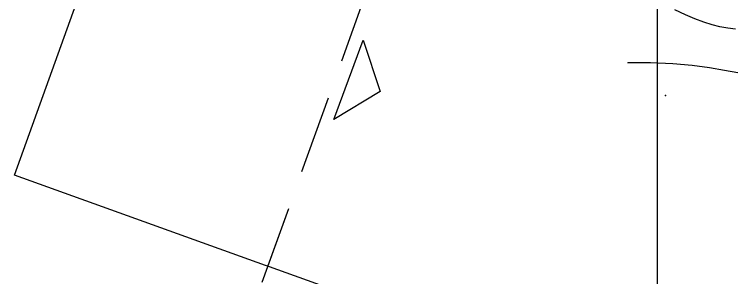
# Model space of a CAD drawing. Header units: metres. Extents: x 820373 to 834957, y 7564678 to 7566875.
# Drawn here: x 821097.4 to 821212.5, y 7564934.9 to 7564977.1 of the extents above; entities that cross this region are included whole.
import ezdxf
from ezdxf.enums import TextEntityAlignment as Align

# ---------------------------------------------------------------- set-up
doc = ezdxf.new("R2010")
doc.units = ezdxf.units.M
doc.linetypes.add('HIDDEN', pattern=[0.375, 0.25, -0.125])
for name, color, linetype in [('P-ARTICULAÇÃO', 4, 'HIDDEN'), ('P-ARTICULAÇÃO-TEXTO-1', 1, 'Continuous'), ('P-MALHA-IMPAR', 1, 'Continuous'), ('P-WIPEOUT1', 5, 'Continuous'), ('P-WIPEOUT2', 2, 'Continuous'), ('XREF_TOP$0$T-HM-COTA', 252, 'Continuous'), ('XREF_TOP$0$T-HM-CURVA_INTERMEDIÁRIA', 252, 'Continuous'), ('XREF_TOP$0$T-HM-CURVA_MESTRA', 23, 'Continuous')]:
    doc.layers.add(name, color=color, linetype=linetype)
doc.layers.add('P-FOLHA', color=4, linetype='Continuous', plot=False)
doc.styles.add('XREF_TOP$0$ROMANS', font='arial.ttf', dxfattribs={"height": 1.5})

# ---------------------------------------------------------------- blocks, each defined once
blk = doc.blocks.new('MALHA-IMPAR')
at = {"layer": 'P-MALHA-IMPAR'}
for p, q in [((821200, 7564914.47), (821200, 7565165.02)), ((821100, 7564950.46), (821100, 7564958.77))]:
    blk.add_line(p, q, dxfattribs=at)
blk = doc.blocks.new('XREF_TOP$0$PONTO')
at = {"layer": 'XREF_TOP$0$T-HM-COTA'}
blk.add_point((0, 0), dxfattribs=at)
blk = doc.blocks.new('XREF_TOP')
at = {"layer": 'XREF_TOP$0$T-HM-CURVA_INTERMEDIÁRIA', "flags": 128}
for points in [[(821212.48, 7564974.72), (821211.23, 7564974.86), (821209.99, 7564975.08), (821208.72, 7564975.39), (821207.4, 7564975.81), (821205.99, 7564976.35), (821204.46, 7564977.01), (821202.78, 7564977.81)], [(821179.96, 7564977.2), (821179.61, 7564975.89), (821179.3, 7564974.95), (821179.05, 7564974.5)]]:
    blk.add_lwpolyline(points, dxfattribs=at)
at = {"layer": 'XREF_TOP$0$T-HM-CURVA_MESTRA', "flags": 128}
blk.add_lwpolyline([(821190.56, 7564969.18), (821194.98, 7564969.4), (821198.92, 7564969.4), (821202.44, 7564969.23), (821205.55, 7564968.95), (821208.3, 7564968.58), (821210.71, 7564968.18), (821212.82, 7564967.79)], dxfattribs=at)
at = {"layer": 'XREF_TOP$0$T-HM-COTA', "rotation": 160.3219444444443}
for p in [(821180.66, 7564973.88, 819.1), (821201.3, 7564964.1, 820.98)]:
    blk.add_blockref('XREF_TOP$0$PONTO', p, dxfattribs=at)
at = {"layer": 'XREF_TOP$0$T-HM-CURVA_MESTRA', "style": 'XREF_TOP$0$ROMANS'}
blk.add_text('820', height=1.5, rotation=182.7555, dxfattribs=at).set_placement((821188.09, 7564967.97, 820), align=Align.MIDDLE_CENTER)

msp = doc.modelspace()

# ---------------------------------------------------------------- block references
at = {"ltscale": 100}
msp.add_blockref('XREF_TOP', (0, 0), dxfattribs=at)
at = {"layer": 'P-MALHA-IMPAR'}
msp.add_blockref('MALHA-IMPAR', (0, 0), dxfattribs=at)

# ---------------------------------------------------------------- next in the draw order: wipeouts: each hides what was drawn before it
msp.add_wipeout([(821164.667, 7564884.493), (821124.208, 7564899.054), (821204.04, 7565120.876), (821244.5, 7565106.315)]).dxf.layer = 'P-WIPEOUT1'

# ---------------------------------------------------------------- next in the draw order: wipeouts: each hides what was drawn before it
msp.add_wipeout([(821137.811, 7564936.853), (821097.352, 7564951.414), (821177.184, 7565173.235), (821217.644, 7565158.674)]).dxf.layer = 'P-WIPEOUT2'

# ---------------------------------------------------------------- next in the draw order: linework, layer by layer
at = {"layer": 'P-ARTICULAÇÃO', "ltscale": 50}
msp.add_line((821124.208, 7564899.054), (821217.644, 7565158.674), dxfattribs=at)
at = {"layer": 'P-ARTICULAÇÃO-TEXTO-1'}
msp.add_lwpolyline([(821155.736, 7564964.767), (821148.334, 7564960.304), (821153.007, 7564972.969), (821155.736, 7564964.767)], dxfattribs=at)
at = {"layer": 'P-FOLHA'}
msp.add_lwpolyline([(821935.565, 7564900.298), (821855.732, 7564678.477), (821097.352, 7564951.414), (821177.184, 7565173.235)], close=True, dxfattribs=at)

doc.saveas('drawing.dxf')
